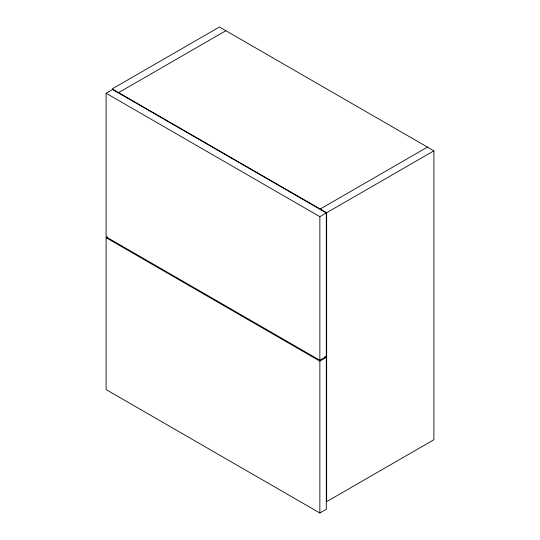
<?xml version="1.0" encoding="UTF-8"?>
<svg xmlns="http://www.w3.org/2000/svg" width="540" height="540" viewBox="0 0 540 540"><rect width="100%" height="100%" fill="white"/><g stroke="black" fill="none" stroke-linecap="round" stroke-linejoin="round"><path stroke-width="0.81" d="M106.11 93.245L112.55 89.532L326.295 212.935L326.295 356.569L319.862 360.288L106.11 236.878L106.11 93.245L319.862 216.655L326.295 212.935M118.625 92.624L225.855 30.713M324.837 356.555L326.295 357.399L326.295 509.288L319.862 513L106.11 389.59L106.11 237.701L107.541 236.878M320.22 209.014L427.451 147.103M326.653 212.733L433.89 150.822L433.89 439.742L326.653 501.647L326.653 212.733L112.192 88.911L219.422 27L433.89 150.822M106.11 237.701L319.862 361.112L326.295 357.399M319.862 216.655L319.862 360.288M319.862 361.112L319.862 513"/></g></svg>
